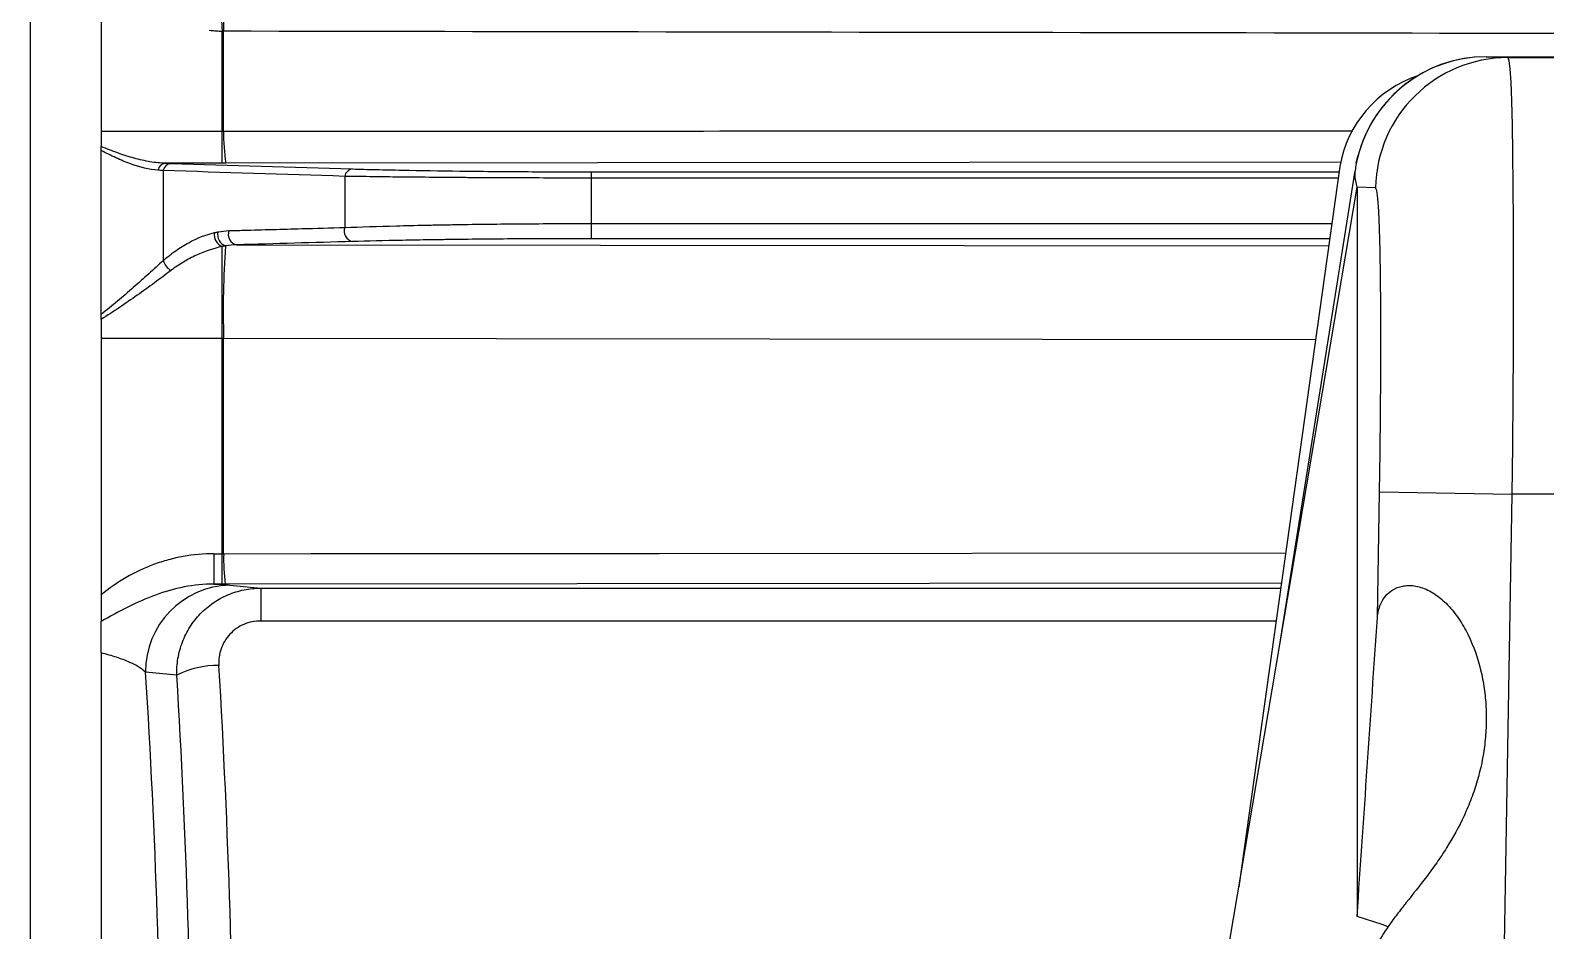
# Model space of a CAD drawing. Header units: inches. Extents: x -10.2 to 13.8, y -6.3 to 9.3.
# Drawn here: x -6.048 to -1.7, y 0.651 to 3.232 of the extents above; entities that cross this region are included whole.
import ezdxf

# ---------------------------------------------------------------- set-up
doc = ezdxf.new("R2010")
doc.units = ezdxf.units.IN
doc.header["$MEASUREMENT"] = 0

msp = doc.modelspace()

# ---------------------------------------------------------------- linework, layer by layer
at = {"color": 7, "linetype": 'Continuous', "lineweight": 25}
for p, q in [((-6.0475, 6.4497), (-6.0475, -6.1)), ((-5.844, 3.2684), (-5.844, 2.8993)), ((-5.4972, 2.8511), (-5.4972, 3.2296)), ((-5.4928, 2.943), (-5.4928, 3.2296)), ((-1.8711, 3.1567), (-1.8085, 3.154)), ((-1.8711, 3.1567), (1.8711, 3.1567)), ((-1.8085, 3.154), (1.8085, 3.154)), ((-5.844, 2.943), (-5.4972, 2.943)), ((-5.844, 2.4181), (-5.844, 2.8878)), ((-2.2436, 2.8511), (-2.2391, 2.8713)), ((-5.6663, 2.8303), (-5.6663, 2.5721)), ((-5.4972, 2.8511), (-5.6605, 2.8511)), ((-4.4384, 2.8266), (-4.4384, 2.6349)), ((-2.2912, 2.8417), (-2.5802, 0.7765)), ((-2.4638, 1.4657), (-2.2469, 2.8297)), ((-5.1455, 2.8137), (-5.1455, 2.6671)), ((-2.6398, 0.424), (-2.2413, 2.7828)), ((-2.1883, 2.7805), (-2.2413, 2.7828)), ((-2.2413, 2.7828), (-2.2413, 0.6922)), ((-5.4972, 1.6449), (-5.4972, 2.6124)), ((-5.844, 2.4037), (-5.844, 1.6135)), ((-5.4972, 2.3492), (-5.844, 2.3492)), ((-5.4928, 1.7319), (-5.4928, 2.3492)), ((-2.1829, 1.5494), (-2.1768, 1.9094)), ((-2.1768, 1.9094), (-1.797, 1.9024)), ((-1.797, 1.9024), (-1.8699, -2.3396)), ((1.797, 1.9024), (-1.797, 1.9024)), ((-5.521, 1.7319), (-5.521, 1.6449)), ((-5.521, 1.7319), (-5.4972, 1.7319)), ((-5.4972, 1.6449), (-5.521, 1.6449)), ((-5.4752, 1.6418), (-5.3861, 1.6331)), ((-5.3861, 1.6331), (-5.3861, 1.5389)), ((-5.6272, 1.3832), (-5.7167, 1.3919))]:
    msp.add_line(p, q, dxfattribs=at)
at = {"color": 8, "linetype": 'Continuous', "lineweight": 25}
for p, q in [((-2.2871, 2.8546), (-5.4862, 2.8511)), ((-4.4384, 2.8266), (-2.2933, 2.8266)), ((-2.2958, 2.8088), (-4.4384, 2.8088)), ((-4.4384, 2.6784), (-2.314, 2.6784)), ((-5.4558, 2.6173), (-2.323, 2.6142)), ((-2.3201, 2.6349), (-4.4384, 2.6349)), ((-2.3607, 2.3447), (-5.4928, 2.3492)), ((-2.4583, 1.6478), (-5.4885, 1.6449)), ((-5.3861, 1.6331), (-2.4603, 1.6331)), ((-2.4735, 1.5389), (-5.3861, 1.5389))]:
    msp.add_line(p, q, dxfattribs=at)
at = {"color": 7, "linetype": 'Continuous', "lineweight": 25, "flags": 128}
for points in [[(-1.8085, 3.154), (-1.8056, 3.146), (-1.803, 3.1223), (-1.8006, 3.0833), (-1.7985, 3.0295), (-1.7967, 2.9615), (-1.7953, 2.8803), (-1.7942, 2.7867), (-1.7934, 2.6821), (-1.7931, 2.5676), (-1.7931, 2.4449), (-1.7935, 2.3153), (-1.7943, 2.1805), (-1.7955, 2.0423), (-1.797, 1.9024)], [(-2.1768, 1.9094), (-2.175, 2.0229), (-2.1738, 2.1346), (-2.1731, 2.2424), (-2.1728, 2.3445), (-2.1731, 2.4392), (-2.1739, 2.5249), (-2.1752, 2.6), (-2.177, 2.6634), (-2.1793, 2.7138), (-2.1819, 2.7506), (-2.1849, 2.7729), (-2.1883, 2.7805)], [(-2.1521, 0.6619), (-2.169, 0.6693), (-2.2413, 0.6922)]]:
    msp.add_lwpolyline(points, dxfattribs=at)
at = {"color": 8, "linetype": 'Continuous', "lineweight": 25, "flags": 128}
msp.add_lwpolyline([(-5.4928, 1.7319), (-5.243, 1.7321), (-4.2437, 1.7328), (-2.4462, 1.7341)], dxfattribs=at)
at = {"color": 7, "linetype": 'Continuous', "lineweight": 25}
for centre, radius, start, end in [((-2.4532, 3.3296), 3.0413, 176.5195, 181.8841), ((-1.871, 2.7768), 0.3799, 90.0126, 168.7322), ((-1.8711, 2.7767), 0.38, 90, 165.5836), ((-1.8084, 2.7741), 0.3799, 90.0156, 179.0291), ((-1.9593, 2.7829), 0.3371, 108.649, 169.9581), ((-5.0311, 2.9301), 0.4619, 178.3944, 189.8525), ((-5.6571, 2.8268), 0.0245, 97.9517, 169.2924), ((-5.6413, 2.8253), 0.0254, 96.8556, 168.8127), ((-5.1202, 2.8096), 0.0256, 97.4655, 170.7731), ((-1.8724, 2.7834), 0.3773, 169.6693, 172.9528), ((-5.4835, 2.6459), 0.0362, 169.7379, 247.7923), ((-5.4752, 2.647), 0.035, 167.8222, 249.7695), ((-5.4485, 2.6475), 0.0311, 160.3189, 256.3024), ((-5.1162, 2.657), 0.031, 160.9758, 256.212), ((-2.9292, 2.4286), 2.5649, 175.8498, 181.7729), ((-5.6095, 2.5929), 0.0605, 200.1201, 234.7683), ((-4.9347, 1.7162), 0.5583, 178.3936, 187.3454), ((-5.4689, 1.3941), 0.2478, 91.4534, 180.5129), ((-27.5509, 0), 21.8786, 356.35238, 3.64762), ((-5.5112, 1.1593), 0.2522, 88.9268, 117.391), ((-28.919, 0), 23.455, 356.55014, 3.44986), ((-28.1119, 0), 22.5272, 356.4798, 3.5202)]:
    msp.add_arc(centre, radius, start, end, dxfattribs=at)
for points, knots in [([(-5.522, 3.5032), (-5.5196, 3.4968), (-5.5174, 3.4892), (-5.5134, 3.472), (-5.5116, 3.4622), (-5.5086, 3.4412), (-5.5073, 3.43), (-5.5056, 3.4121), (-5.5051, 3.4059), (-5.5042, 3.3934), (-5.5038, 3.3871), (-5.5027, 3.3679), (-5.5021, 3.3548), (-5.501, 3.3283), (-5.5006, 3.3152), (-5.4998, 3.2893), (-5.4994, 3.2764), (-5.4987, 3.2582), (-5.4984, 3.2523), (-5.4978, 3.2407), (-5.4975, 3.235), (-5.4972, 3.2296)], [0, 0, 0, 0, 0.125, 0.125, 0.25, 0.25, 0.375, 0.375, 0.4375, 0.4375, 0.5, 0.5, 0.625, 0.625, 0.75, 0.75, 0.875, 0.875, 0.9375, 0.9375, 1, 1, 1, 1]), ([(-5.5342, 3.2323), (-5.5287, 3.232), (-5.5233, 3.2316), (-5.5178, 3.2311), (-5.5125, 3.2307), (-5.5072, 3.2303), (-5.5019, 3.2299), (-5.5005, 3.2298), (-5.4992, 3.2297), (-5.4979, 3.2296), (-5.4976, 3.2296), (-5.4974, 3.2296), (-5.4972, 3.2296)], [0, 0, 0, 0, 0.0004183573, 0.0004183573, 0.0004183573, 0.0008246311, 0.0008246311, 0.0008246311, 0.0009261971, 0.0009261971, 0.0009261971, 0.0009440298, 0.0009440298, 0.0009440298, 0.0009440298]), ([(-5.6605, 2.8511), (-5.6748, 2.8514), (-5.6893, 2.853), (-5.719, 2.858), (-5.7342, 2.8615), (-5.7651, 2.87), (-5.7808, 2.8751), (-5.8123, 2.8864), (-5.8281, 2.8926), (-5.844, 2.8993)], [0, 0, 0, 0, 0.25, 0.25, 0.5, 0.5, 0.75, 0.75, 1, 1, 1, 1]), ([(-5.6812, 2.8313), (-5.7064, 2.833), (-5.7328, 2.8397), (-5.7738, 2.8546), (-5.7878, 2.8604), (-5.8158, 2.8732), (-5.8299, 2.8802), (-5.844, 2.8878)], [0, 0, 0, 0, 0.5, 0.5, 0.75, 0.75, 1, 1, 1, 1]), ([(-5.1236, 2.835), (-5.1019, 2.8343), (-5.0792, 2.8337), (-5.0315, 2.8326), (-5.0065, 2.832), (-4.9286, 2.8305), (-4.8734, 2.8296), (-4.7856, 2.8285), (-4.7555, 2.8282), (-4.6937, 2.8276), (-4.6625, 2.8274), (-4.5681, 2.8268), (-4.5039, 2.8266), (-4.4384, 2.8266)], [0, 0, 0, 0, 0.125, 0.125, 0.25, 0.25, 0.5, 0.5, 0.625, 0.625, 0.75, 0.75, 1, 1, 1, 1]), ([(-2.2413, 2.7828), (-2.2427, 2.788), (-2.2441, 2.7937), (-2.2458, 2.8039), (-2.2463, 2.8076), (-2.2468, 2.8142), (-2.247, 2.8166), (-2.2471, 2.8222), (-2.2471, 2.8253), (-2.2469, 2.8297)], [0, 0, 0, 0, 0.5, 0.5, 0.75, 0.75, 0.875, 0.875, 1, 1, 1, 1]), ([(-4.4384, 2.8088), (-4.5058, 2.8088), (-4.572, 2.8089), (-4.6694, 2.8092), (-4.7015, 2.8094), (-4.7492, 2.8096), (-4.765, 2.8097), (-4.7961, 2.8099), (-4.8114, 2.81), (-4.8868, 2.8106), (-4.9438, 2.8111), (-5.0242, 2.812), (-5.0502, 2.8123), (-5.0996, 2.813), (-5.1231, 2.8134), (-5.1455, 2.8137)], [0, 0, 0, 0, 0.25, 0.25, 0.375, 0.375, 0.4375, 0.4375, 0.5, 0.5, 0.75, 0.75, 0.875, 0.875, 1, 1, 1, 1]), ([(-5.6663, 2.5721), (-5.6545, 2.5825), (-5.6424, 2.592), (-5.6179, 2.6092), (-5.6055, 2.6168), (-5.5685, 2.6369), (-5.5438, 2.6466), (-5.5191, 2.6523)], [0, 0, 0, 0, 0.25, 0.25, 0.5, 0.5, 1, 1, 1, 1]), ([(-5.4777, 2.658), (-5.4639, 2.6584), (-5.45, 2.6588), (-5.4361, 2.6592), (-5.3805, 2.6607), (-5.3248, 2.6622), (-5.269, 2.6637), (-5.2279, 2.6648), (-5.1867, 2.666), (-5.1455, 2.6671)], [0, 0, 0, 0, 0.0015748, 0.0015748, 0.0015748, 0.00787401, 0.00787401, 0.00787401, 0.0125202, 0.0125202, 0.0125202, 0.0125202]), ([(-5.1455, 2.6671), (-5.1001, 2.6689), (-5.0507, 2.6704), (-4.9706, 2.6725), (-4.9429, 2.6732), (-4.8997, 2.6741), (-4.885, 2.6744), (-4.8554, 2.6749), (-4.8404, 2.6752), (-4.7649, 2.6764), (-4.7023, 2.6772), (-4.6051, 2.6779), (-4.572, 2.6781), (-4.5054, 2.6784), (-4.4719, 2.6784), (-4.4384, 2.6784)], [0, 0, 0, 0, 0.25, 0.25, 0.375, 0.375, 0.4375, 0.4375, 0.5, 0.5, 0.75, 0.75, 0.875, 0.875, 1, 1, 1, 1]), ([(-5.4972, 2.6124), (-5.5219, 2.6074), (-5.5465, 2.5991), (-5.5835, 2.5819), (-5.5959, 2.5754), (-5.6204, 2.5606), (-5.6325, 2.5525), (-5.6444, 2.5435)], [0, 0, 0, 0, 0.5, 0.5, 0.75, 0.75, 1, 1, 1, 1]), ([(-4.4384, 2.6349), (-4.4709, 2.6349), (-4.5033, 2.6349), (-4.5678, 2.6347), (-4.5999, 2.6346), (-4.6942, 2.634), (-4.7549, 2.6335), (-4.8281, 2.6326), (-4.8426, 2.6324), (-4.8714, 2.632), (-4.8856, 2.6318), (-4.9274, 2.6312), (-4.9543, 2.6307), (-5.0319, 2.6292), (-5.0797, 2.6281), (-5.1236, 2.6269)], [0, 0, 0, 0, 0.125, 0.125, 0.25, 0.25, 0.5, 0.5, 0.5625, 0.5625, 0.625, 0.625, 0.75, 0.75, 1, 1, 1, 1]), ([(-5.6663, 2.5721), (-5.6798, 2.5597), (-5.6936, 2.547), (-5.7222, 2.5213), (-5.7369, 2.5082), (-5.767, 2.4819), (-5.7823, 2.4688), (-5.813, 2.4432), (-5.8284, 2.4305), (-5.844, 2.4181)], [0, 0, 0, 0, 0.25, 0.25, 0.5, 0.5, 0.75, 0.75, 1, 1, 1, 1]), ([(-5.6444, 2.5435), (-5.6595, 2.532), (-5.6752, 2.5202), (-5.7074, 2.4966), (-5.7239, 2.4847), (-5.7747, 2.4489), (-5.8091, 2.4258), (-5.844, 2.4037)], [0, 0, 0, 0, 0.25, 0.25, 0.5, 0.5, 1, 1, 1, 1]), ([(-5.521, 1.7319), (-5.5507, 1.7319), (-5.58, 1.7292), (-5.6232, 1.7214), (-5.6375, 1.7182), (-5.6658, 1.7104), (-5.6799, 1.7059), (-5.7213, 1.6906), (-5.7475, 1.6782), (-5.7977, 1.649), (-5.8218, 1.632), (-5.844, 1.6135)], [0, 0, 0, 0, 0.25, 0.25, 0.375, 0.375, 0.5, 0.5, 0.75, 0.75, 1, 1, 1, 1]), ([(-5.521, 1.6449), (-5.5496, 1.645), (-5.5779, 1.6421), (-5.634, 1.6311), (-5.6617, 1.623), (-5.7156, 1.6032), (-5.7419, 1.5915), (-5.7936, 1.5658), (-5.8189, 1.552), (-5.844, 1.5377)], [0, 0, 0, 0, 0.25, 0.25, 0.5, 0.5, 0.75, 0.75, 1, 1, 1, 1]), ([(-5.844, 1.6135), (-5.844, 1.5997), (-5.844, 1.5866), (-5.844, 1.5614), (-5.844, 1.5493), (-5.844, 1.5377)], [0, 0, 0, 0, 0.5, 0.5, 1, 1, 1, 1]), ([(-5.6272, 1.3832), (-5.6277, 1.3996), (-5.6265, 1.4157), (-5.6225, 1.4396), (-5.6208, 1.4475), (-5.6166, 1.4631), (-5.614, 1.4709), (-5.6054, 1.4936), (-5.5982, 1.5079), (-5.581, 1.5351), (-5.5709, 1.548), (-5.5486, 1.5711), (-5.5364, 1.5815), (-5.5096, 1.5999), (-5.4955, 1.6076), (-5.4659, 1.6201), (-5.4503, 1.625), (-5.4185, 1.6314), (-5.4024, 1.6331), (-5.3861, 1.6331)], [0, 0, 0, 0, 0.125, 0.125, 0.1875, 0.1875, 0.25, 0.25, 0.375, 0.375, 0.5, 0.5, 0.625, 0.625, 0.75, 0.75, 0.875, 0.875, 1, 1, 1, 1]), ([(-5.521, 1.6449), (-5.5112, 1.6444), (-5.5024, 1.6439), (-5.4871, 1.6429), (-5.4806, 1.6424), (-5.4752, 1.6418)], [0, 0, 0, 0, 0.5, 0.5, 1, 1, 1, 1]), ([(-2.1829, 1.5494), (-2.1817, 1.5679), (-2.1767, 1.5849), (-2.1628, 1.6072), (-2.1571, 1.6141), (-2.1433, 1.6259), (-2.1354, 1.6309), (-2.1215, 1.6364), (-2.1165, 1.6379), (-2.1061, 1.64), (-2.1007, 1.6406), (-2.0836, 1.6411), (-2.0709, 1.6394), (-2.0517, 1.6334), (-2.0452, 1.6309), (-2.032, 1.6246), (-2.0254, 1.6208), (-2.0058, 1.6079), (-1.9933, 1.5974), (-1.9697, 1.5729), (-1.959, 1.5595), (-1.9394, 1.5306), (-1.9305, 1.515), (-1.907, 1.4672), (-1.8953, 1.4335), (-1.8826, 1.381), (-1.8792, 1.3633), (-1.8742, 1.328), (-1.8725, 1.3103), (-1.8706, 1.2747), (-1.8704, 1.2569), (-1.8717, 1.2212), (-1.873, 1.2032), (-1.8795, 1.1497), (-1.8867, 1.1147), (-1.9016, 1.0635), (-1.9073, 1.0466), (-1.9199, 1.0133), (-1.9269, 0.9967), (-1.9493, 0.9484), (-1.9663, 0.9178), (-1.9938, 0.8741), (-2.0032, 0.8599), (-2.0226, 0.8321), (-2.0326, 0.8184), (-2.0622, 0.7791), (-2.0818, 0.7548), (-2.1092, 0.7203), (-2.118, 0.7091), (-2.1348, 0.6872), (-2.1428, 0.6765), (-2.1645, 0.6454), (-2.1763, 0.6261), (-2.1892, 0.5981), (-2.1927, 0.589), (-2.1978, 0.5711), (-2.1994, 0.5623), (-2.2001, 0.5538)], [0, 0, 0, 0, 0.0625, 0.0625, 0.09375, 0.09375, 0.125, 0.125, 0.140625, 0.140625, 0.15625, 0.15625, 0.1875, 0.1875, 0.203125, 0.203125, 0.21875, 0.21875, 0.25, 0.25, 0.28125, 0.28125, 0.3125, 0.3125, 0.375, 0.375, 0.40625, 0.40625, 0.4375, 0.4375, 0.46875, 0.46875, 0.5, 0.5, 0.5625, 0.5625, 0.59375, 0.59375, 0.625, 0.625, 0.6875, 0.6875, 0.71875, 0.71875, 0.75, 0.75, 0.8125, 0.8125, 0.84375, 0.84375, 0.875, 0.875, 0.9375, 0.9375, 0.96875, 0.96875, 1, 1, 1, 1]), ([(-5.844, 1.4474), (-5.844, 1.4638), (-5.844, 1.4795), (-5.844, 1.5021), (-5.844, 1.5095), (-5.844, 1.5239), (-5.844, 1.5309), (-5.844, 1.5377)], [0, 0, 0, 0, 0.5, 0.5, 0.75, 0.75, 1, 1, 1, 1]), ([(-5.3861, 1.5389), (-5.3945, 1.5389), (-5.4028, 1.5381), (-5.4192, 1.5349), (-5.4272, 1.5324), (-5.4425, 1.526), (-5.4497, 1.522), (-5.4633, 1.5124), (-5.4695, 1.5071), (-5.4807, 1.4951), (-5.4856, 1.4884), (-5.494, 1.4744), (-5.4974, 1.4671), (-5.5027, 1.4517), (-5.5046, 1.4437), (-5.5067, 1.4277), (-5.507, 1.4196), (-5.5065, 1.4114)], [0, 0, 0, 0, 0.125, 0.125, 0.25, 0.25, 0.375, 0.375, 0.5, 0.5, 0.625, 0.625, 0.75, 0.75, 0.875, 0.875, 1, 1, 1, 1]), ([(-5.844, 1.4474), (-5.844, 1.3282), (-5.844, 1.2086), (-5.844, 0.9681), (-5.844, 0.8474), (-5.844, 0.6056), (-5.844, 0.4844), (-5.844, 0.2414), (-5.844, 0.1196), (-5.844, -0.2464), (-5.844, -0.4887), (-5.844, -0.8499), (-5.844, -0.9699), (-5.844, -1.2091), (-5.844, -1.3284), (-5.844, -1.4474)], [0, 0, 0, 0, 0.125, 0.125, 0.25, 0.25, 0.375, 0.375, 0.5, 0.5, 0.75, 0.75, 0.875, 0.875, 1, 1, 1, 1]), ([(-5.7167, 1.3919), (-5.7214, 1.3968), (-5.7278, 1.4018), (-5.7436, 1.4116), (-5.753, 1.4165), (-5.7691, 1.4236), (-5.7748, 1.4259), (-5.7869, 1.4305), (-5.7934, 1.4328), (-5.8136, 1.4394), (-5.8282, 1.4435), (-5.844, 1.4474)], [0, 0, 0, 0, 0.25, 0.25, 0.5, 0.5, 0.625, 0.625, 0.75, 0.75, 1, 1, 1, 1])]:
    msp.add_open_spline(points, degree=3, knots=knots, dxfattribs=at)
for points in [[(-5.4928, 3.2296), (-5.4943, 3.2296), (-5.4957, 3.2296), (-5.4972, 3.2296)], [(-0.4188, 3.2209), (-2.1101, 3.2239), (-3.8015, 3.2268), (-5.4928, 3.2296)], [(-5.4972, 2.943), (-5.4957, 2.943), (-5.4943, 2.943), (-5.4928, 2.943)], [(-5.844, 2.8878), (-5.844, 2.8922), (-5.844, 2.896), (-5.844, 2.8993)], [(-5.6663, 2.8303), (-5.6711, 2.8306), (-5.6761, 2.831), (-5.6812, 2.8313)], [(-5.1455, 2.8137), (-5.3204, 2.8192), (-5.4941, 2.8247), (-5.6663, 2.8303)], [(-5.6605, 2.8511), (-5.655, 2.8509), (-5.6496, 2.8508), (-5.6444, 2.8506)], [(-5.6444, 2.8506), (-5.4722, 2.8454), (-5.2984, 2.8402), (-5.1236, 2.835)], [(-5.4862, 2.8511), (-5.4899, 2.8511), (-5.4935, 2.8511), (-5.4972, 2.8511)], [(-5.5191, 2.6523), (-5.5159, 2.6531), (-5.5126, 2.6538), (-5.5094, 2.6544)], [(-5.5094, 2.6544), (-5.4987, 2.6565), (-5.4881, 2.6577), (-5.4777, 2.658)], [(-5.4873, 2.6142), (-5.4906, 2.6137), (-5.4939, 2.6131), (-5.4972, 2.6124)], [(-5.4558, 2.6173), (-5.4662, 2.6171), (-5.4767, 2.616), (-5.4873, 2.6142)], [(-5.1236, 2.6269), (-5.2346, 2.6237), (-5.3454, 2.6205), (-5.4558, 2.6173)], [(-5.844, 2.4037), (-5.844, 2.4087), (-5.844, 2.4135), (-5.844, 2.4181)], [(-5.4928, 2.3492), (-5.4943, 2.3492), (-5.4957, 2.3492), (-5.4972, 2.3492)], [(-5.4972, 1.7319), (-5.4957, 1.7319), (-5.4943, 1.7319), (-5.4928, 1.7319)], [(-5.4885, 1.6449), (-5.4914, 1.6449), (-5.4943, 1.6449), (-5.4972, 1.6449)], [(-2.2413, 0.6922), (-2.2218, 0.9786), (-2.2024, 1.2643), (-2.1829, 1.5494)]]:
    msp.add_open_spline(points, degree=3, dxfattribs=at)
at = {"color": 8, "linetype": 'Continuous', "lineweight": 25}
msp.add_open_spline([(-5.4928, 2.943), (-5.3663, 2.9431), (-4.7335, 2.9434), (-3.6538, 2.9439), (-2.7007, 2.9443), (-2.2539, 2.9445)], degree=3, knots=[0, 0, 0, 0, 0.117224, 0.586118, 1, 1, 1, 1], dxfattribs=at)

doc.saveas('drawing.dxf')
